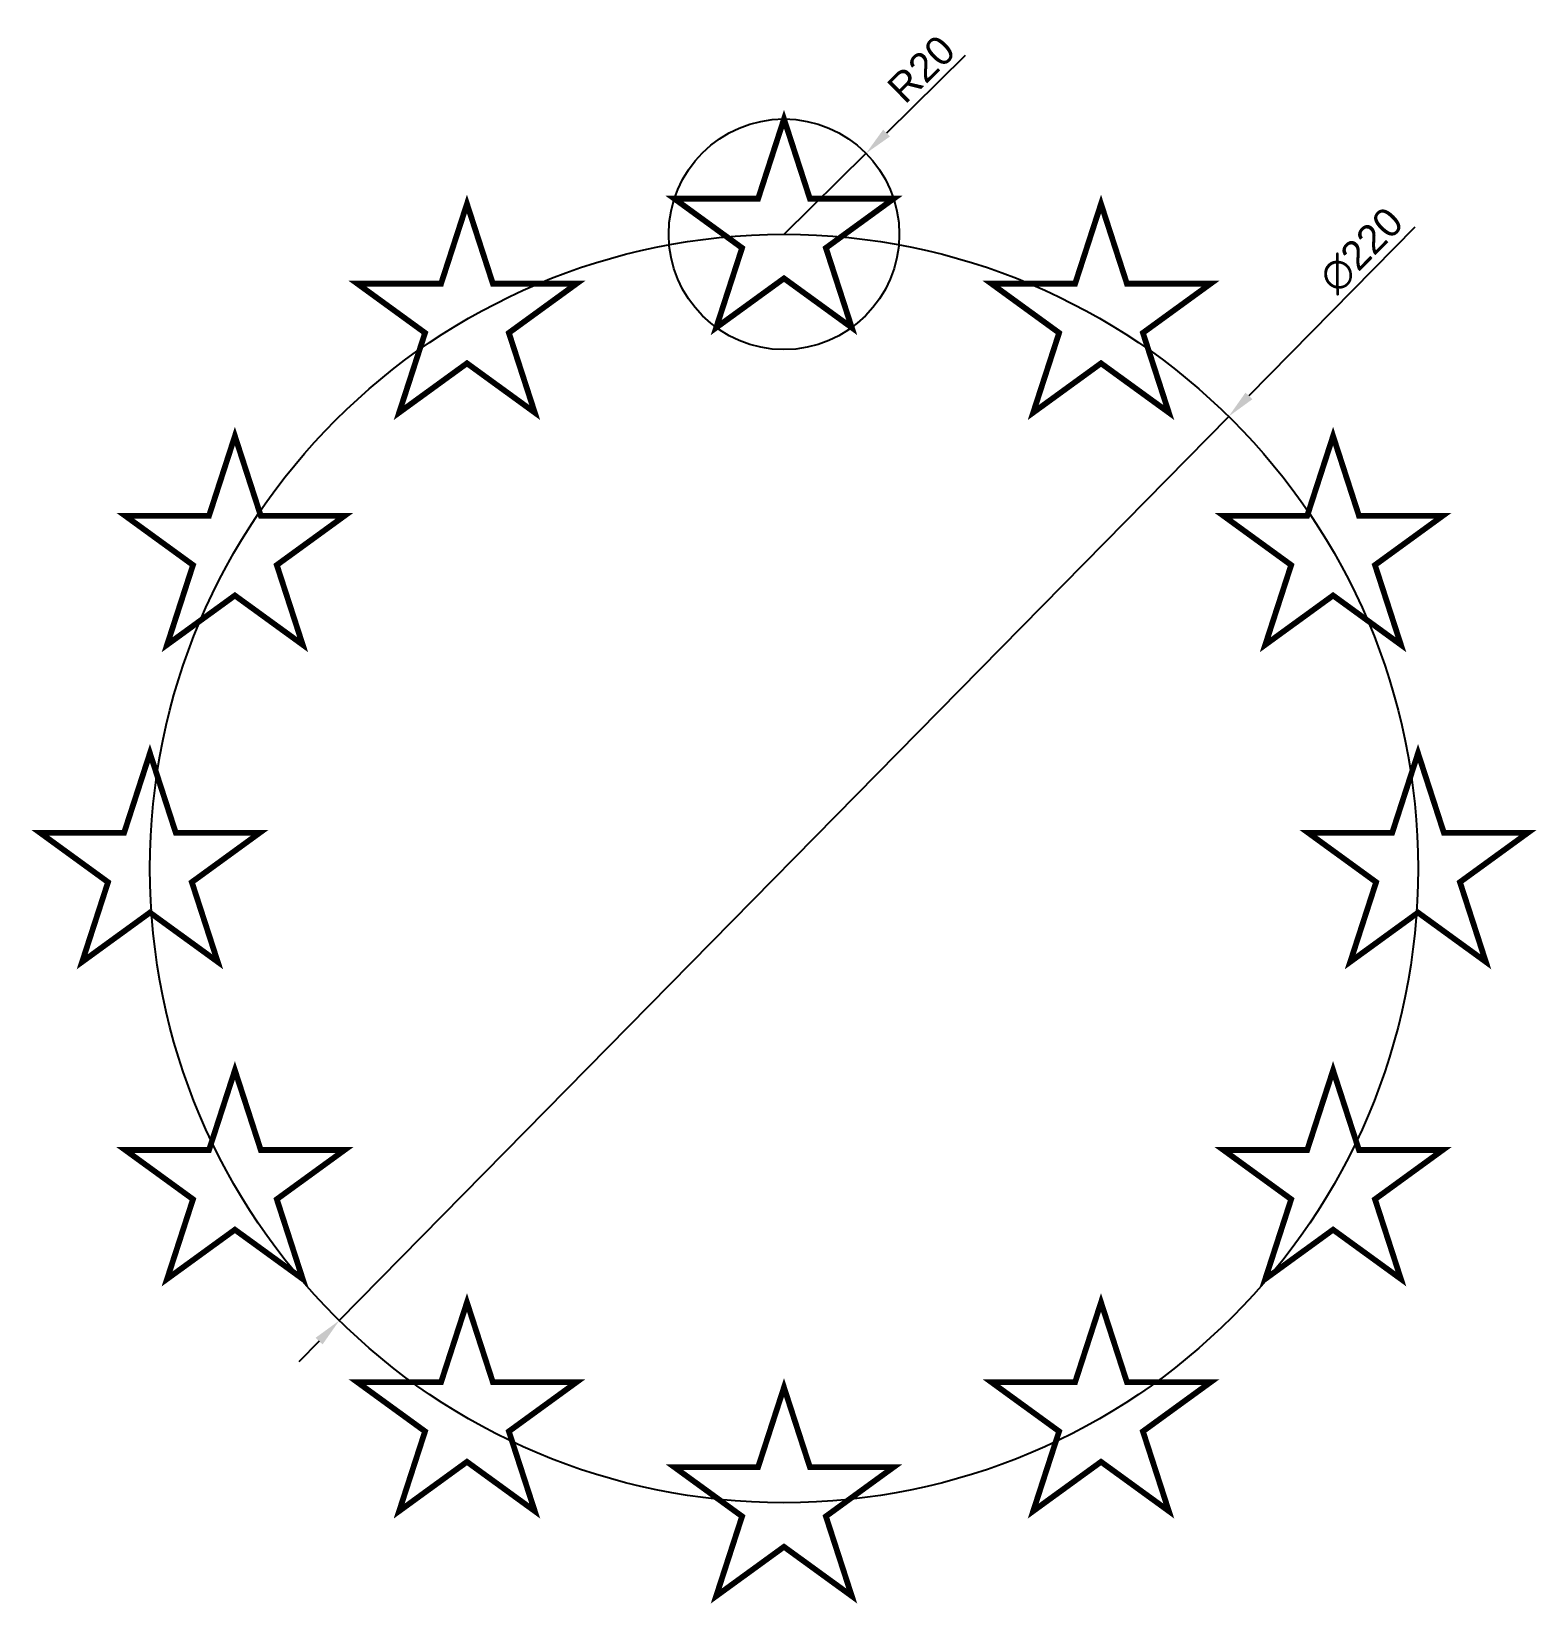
# Model space of a CAD drawing. Header units: millimetres. Extents: x 5876 to 6138, y 3909 to 4181.
import ezdxf

# ---------------------------------------------------------------- set-up
doc = ezdxf.new("R2010")
doc.units = ezdxf.units.MM
doc.layers.add('COTAS', color=252, linetype='Continuous')
doc.styles.get("Standard").update_dxf_attribs({"font": 'arial.ttf'})
doc.dimstyles.new('ISO-25', dxfattribs={"dimtxt": 5, "dimasz": 5, "dimexe": 1.25, "dimexo": 0.625, "dimgap": 1.125, "dimtad": 1, "dimtxsty": 'Standard', "dimcen": 2.5, "dimadec": 0, "dimazin": 0, "dimtfac": 1, "dimtmove": 0, "dimatfit": 3, "dimfxl": 1, "dimarcsym": 0})

# ---------------------------------------------------------------- blocks, each defined once
blk = doc.blocks.new('*U4')
at = {"const_width": 1}
blk.add_lwpolyline([(0, -7.64), (11.76, -16.18), (7.27, -2.36), (19.02, 6.18), (4.49, 6.18), (0, 20), (-4.49, 6.18), (-19.02, 6.18), (-7.27, -2.36), (-11.76, -16.18)], close=True, dxfattribs=at)
blk = doc.blocks.new('*U5')
at = {"color": 0, "linetype": 'ByBlock', "lineweight": -2, "transparency": 16777216}
for p in [(6007.02, 4146.2), (5952.02, 4131.47), (6062.02, 4131.47), (5911.76, 4091.2), (6102.28, 4091.2), (5897.02, 4036.2), (6117.02, 4036.2), (5911.76, 3981.2), (6102.28, 3981.2), (5952.02, 3940.94), (6062.02, 3940.94), (6007.02, 3926.2)]:
    blk.add_blockref('*U4', p, dxfattribs=at)
blk = doc.blocks.new('*D6')
at = {"layer": 'COTAS', "color": 0, "lineweight": -2, "transparency": 16777216}
for p, q in [((6038.47, 4177.24), (6024.82, 4163.76)), ((6007.02, 4146.2), (6021.26, 4160.25))]:
    blk.add_line(p, q, dxfattribs=at)
at = {"layer": 'COTAS', "color": 0, "transparency": 16777216}
blk.add_solid([(6024.23, 4164.36), (6025.4, 4163.17), (6021.26, 4160.25)], dxfattribs=at)
at = {"layer": 'Defpoints', "color": 0, "transparency": 16777216}
for p in [(6021.26, 4160.25), (6007.02, 4146.2)]:
    blk.add_point(p, dxfattribs=at)
at = {"layer": 'COTAS', "color": 0, "transparency": 16777216, "insert": (6030.84, 4174.87), "char_height": 5, "attachment_point": 5, "rotation": 44.6198}
blk.add_mtext('R20', dxfattribs=at)
blk = doc.blocks.new('*D7')
at = {"layer": 'COTAS', "color": 0, "lineweight": -2, "transparency": 16777216}
for p, q in [((6116.46, 4147.43), (6087.68, 4118.18)), ((5929.87, 3957.8), (6084.17, 4114.61)), ((5926.36, 3954.23), (5922.86, 3950.67))]:
    blk.add_line(p, q, dxfattribs=at)
at = {"layer": 'COTAS', "color": 0, "transparency": 16777216}
for points in [[(6087.09, 4118.76), (6088.27, 4117.59), (6084.17, 4114.61)], [(5925.77, 3954.82), (5926.96, 3953.65), (5929.87, 3957.8)]]:
    blk.add_solid(points, dxfattribs=at)
at = {"layer": 'Defpoints', "color": 0, "transparency": 16777216}
for p in [(6084.17, 4114.61), (5929.87, 3957.8)]:
    blk.add_point(p, dxfattribs=at)
at = {"layer": 'COTAS', "color": 0, "transparency": 16777216, "insert": (6107.18, 4143.43), "char_height": 5, "attachment_point": 5, "rotation": 45.4625}
blk.add_mtext('∅220', dxfattribs=at)

msp = doc.modelspace()

# ---------------------------------------------------------------- linework, layer by layer
for centre, radius in [((6007.021, 4146.205), 20), ((6007.021, 4036.205), 110)]:
    msp.add_circle(centre, radius)

# ---------------------------------------------------------------- block references
msp.add_blockref('*U5', (0, 0))

# ---------------------------------------------------------------- dimensions: what is measured, and where the dimension line sits
at = {"layer": 'COTAS'}
dim = msp.add_radius_dim(center=(6007.021, 4146.205), mpoint=(6021.257, 4160.253), dimstyle='ISO-25', dxfattribs=at)
dim.commit()
dim.dimension.update_dxf_attribs({"geometry": '*D6', "text_midpoint": (6030.838, 4174.875)})
dim = msp.add_diameter_dim_2p(p1=(5929.87, 3957.798), p2=(6084.173, 4114.612), dimstyle='ISO-25', dxfattribs=at)
dim.commit()
dim.dimension.update_dxf_attribs({"geometry": '*D7', "text_midpoint": (6109.897, 4140.754), "dimtype": 163})

doc.saveas('drawing.dxf')
